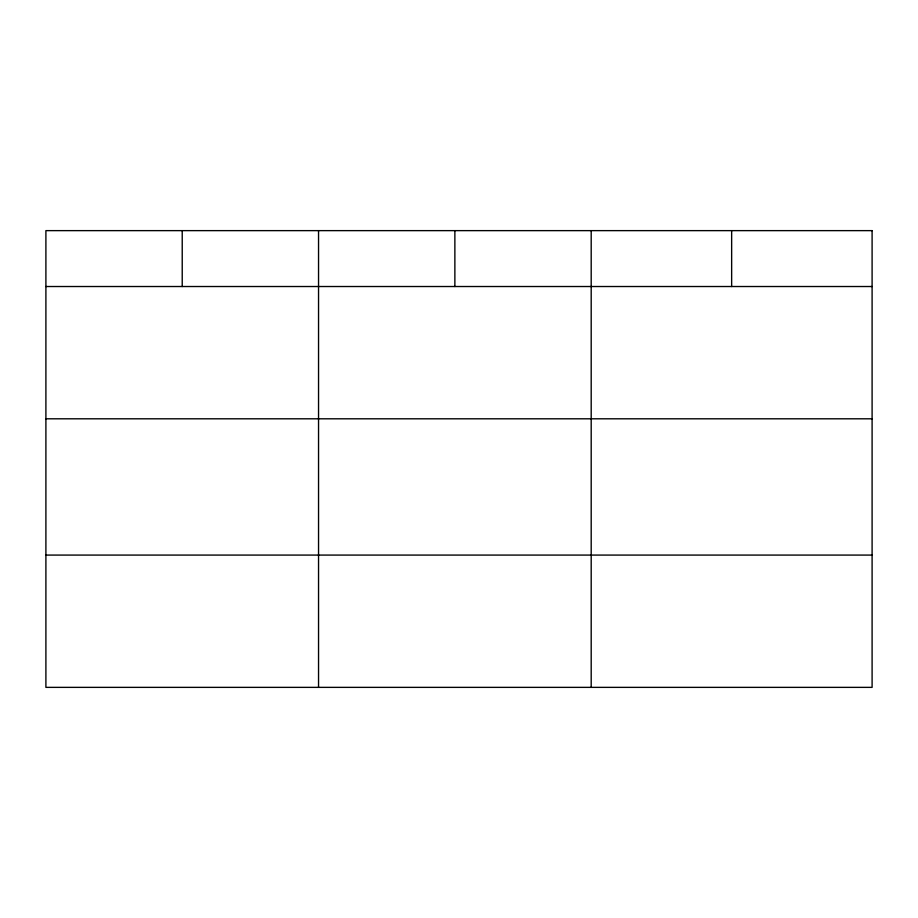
<?xml version="1.0" encoding="UTF-8"?>
<svg xmlns="http://www.w3.org/2000/svg" width="918" height="918" viewBox="0 0 918 918"><rect width="100%" height="100%" fill="white"/><g stroke="black" fill="none" stroke-linecap="round" stroke-linejoin="round"><path stroke-width="1.38" d="M45.9 286.519L872.1 286.519M45.9 418.803L872.1 418.803M45.9 555.08L872.1 555.08M731.646 230.636L731.646 286.519M591.192 230.636L591.192 687.364M454.869 230.636L454.869 286.519M318.546 230.636L318.546 687.364M182.223 230.636L182.223 286.519M872.1 230.636L45.9 230.636L45.9 687.364L872.1 687.364L872.1 230.636"/></g></svg>
